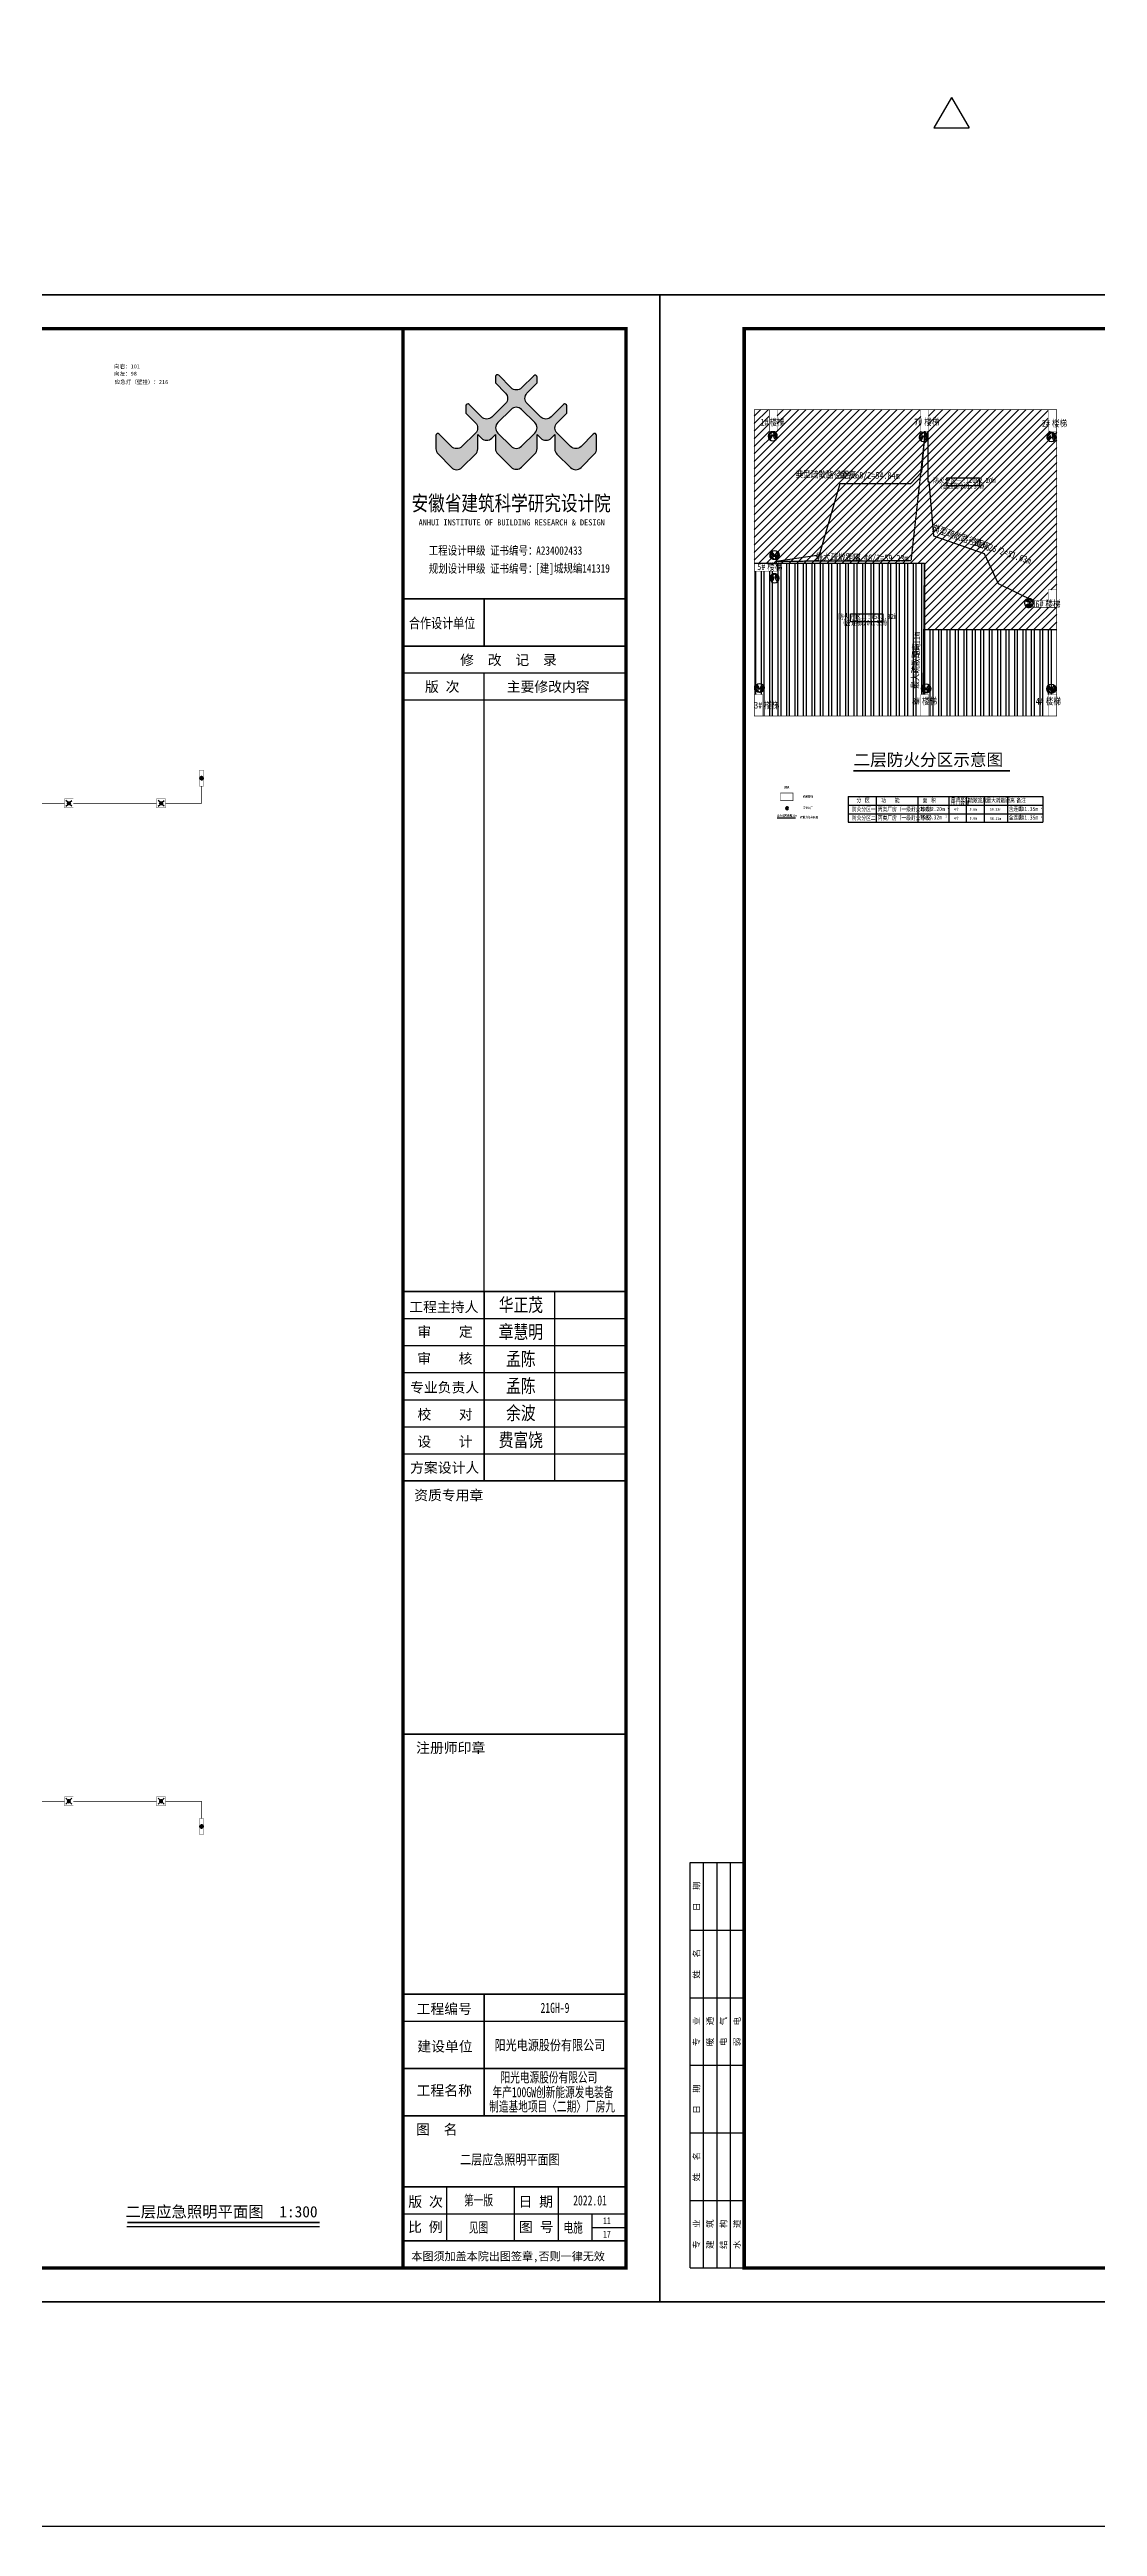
# Model space of a CAD drawing. Header units: millimetres. Extents: x -633009578 to 5705885, y -633235091 to 2571734.
# Drawn here: x 3175472 to 3268531, y 1815059 to 2035000 of the extents above; entities that cross this region are included whole.
import ezdxf
from ezdxf.enums import TextEntityAlignment as Align

# ---------------------------------------------------------------- set-up
doc = ezdxf.new("R2010")
doc.units = ezdxf.units.MM
doc.header["$LTSCALE"] = 1000
doc.header["$MEASUREMENT"] = 0
doc.linetypes.add('DASH', pattern=[0.35, 0.25, -0.1])
doc.linetypes.add('HIDDEN', pattern=[0.375, 0.25, -0.125])
doc.layers.get('0').update_dxf_attribs({"color": 9})
for name, color, linetype in [('000000000000电气', 7, 'Continuous'), ('3T_WOOD', 21, 'Continuous'), ('A-AREA(分区)', 251, 'Continuous'), ('A-AREA(房间)', 247, 'Continuous'), ('A-DI-N(图名)', 6, 'Continuous'), ('A-HATH(填充)', 8, 'Continuous'), ('A-OTHER(其它)', 192, 'Continuous'), ('A-TEXT(房间)', 243, 'Continuous'), ('C-TAB(表格)', 7, 'Continuous'), ('DIM_MODI', 6, 'Continuous'), ('PUB_TEXT', 7, 'Continuous'), ('分区', 230, 'Continuous'), ('标注', 4, 'Continuous'), ('电-强电平面-线缆', 3, 'Continuous'), ('设备-照明', 3, 'Continuous'), ('设备-箱柜', 3, 'Continuous'), ('院图签、封面151013$0$PUB_TITLE', 153, 'Continuous'), ('院图签、封面151013$0$图签文字', 4, 'Continuous')]:
    doc.layers.add(name, color=color, linetype=linetype)
doc.styles.add('IDQSTYLE', font='simhei.ttf', dxfattribs={"width": 0.707, "bigfont": 'hztxt.shx'})
doc.styles.get("Standard").update_dxf_attribs({"font": 'simhei.ttf', "bigfont": 'hztxt.shx'})
doc.styles.add('TXT', font='simhei.ttf', dxfattribs={"width": 0.8, "bigfont": 'hztxt.shx'})
doc.styles.add('宋', font='simhei.ttf', dxfattribs={"width": 0.8})
doc.styles.add('宋体', font='simhei.ttf')
doc.styles.add('院图签、封面151013$0$-仿宋_GB2312', font='simhei.ttf')
doc.styles.add('院图签、封面151013$0$-宋体', font='simhei.ttf', dxfattribs={"width": 0.8})
doc.styles.add('黑体', font='simhei.ttf', dxfattribs={"width": 0.8})

# ---------------------------------------------------------------- blocks, each defined once
blk = doc.blocks.new('*X118')
at = {"color": 0, "linetype": 'Continuous'}
for p, q in [((279.6, 223), (280.9, 224.4)), ((279.6, 223.3), (280.7, 224.4)), ((279.7, 222.6), (281.4, 224.3)), ((279.7, 222.8), (281.2, 224.3)), ((279.8, 222.4), (281.6, 224.2)), ((279.8, 223.8), (280.2, 224.2)), ((280, 222.3), (281.7, 224)), ((280.1, 222.1), (281.9, 223.9)), ((280.3, 222), (282, 223.7)), ((280.5, 221.9), (282.1, 223.5)), ((280.7, 221.9), (282.1, 223.3)), ((281, 221.9), (282.1, 223)), ((281.4, 222), (282, 222.6))]:
    blk.add_line(p, q, dxfattribs=at)
blk = doc.blocks.new('HC000083')
at = {"color": 0, "linetype": 'Continuous', "const_width": 0.2}
blk.add_lwpolyline([(-5, 1.2), (-5, -1.3), (5, -1.3), (5, 1.2), (-5, 1.2)], dxfattribs=at)
blk.add_lwpolyline([(-1.3, 0, 0.198912), (-0.9, -0.9, 0.198912), (0, -1.3, 0.198912), (0.9, -0.9, 0.198912), (1.2, 0, 0.198912), (0.9, 0.9, 0.198912), (0, 1.2, 0.198912), (-0.9, 0.9, 0.198912)], format="xyb", close=True, dxfattribs=at)
at = {"color": 0, "linetype": 'Continuous'}
blk.add_blockref('*X118', (-280.9, -223.1), dxfattribs=at)
at = {"color": 0, "style": 'IDQSTYLE', "width": 0.7}
blk.add_attdef('PSFHATT', (7, -1.3), '', height=2.5, dxfattribs=at)
blk = doc.blocks.new('*X206')
at = {"color": 0, "linetype": 'Continuous'}
for p, q in [((279.6, 223), (280.9, 224.4)), ((279.6, 223.3), (280.7, 224.4)), ((279.7, 222.6), (281.4, 224.3)), ((279.7, 222.8), (281.2, 224.3)), ((279.8, 222.4), (281.6, 224.2)), ((279.8, 223.8), (280.2, 224.2)), ((280, 222.3), (281.7, 224)), ((280.1, 222.1), (281.9, 223.9)), ((280.3, 222), (282, 223.7)), ((280.5, 221.9), (282.1, 223.5)), ((280.7, 221.9), (282.1, 223.3)), ((281, 221.9), (282.1, 223)), ((281.4, 222), (282, 222.6))]:
    blk.add_line(p, q, dxfattribs=at)
blk = doc.blocks.new('HC000072')
at = {"color": 0, "linetype": 'Continuous'}
for p, q in [((-2.5, 2.5), (-0.9, 0.9)), ((2.5, 2.5), (0.9, 0.9)), ((-0.9, -0.9), (-2.5, -2.5)), ((0.9, -0.9), (2.5, -2.5))]:
    blk.add_line(p, q, dxfattribs=at)
at = {"color": 0, "linetype": 'Continuous', "const_width": 0.2}
blk.add_lwpolyline([(-3.8, 3.8), (3.8, 3.8), (3.8, -3.8), (-3.8, -3.8)], close=True, dxfattribs=at)
at = {"color": 0, "linetype": 'Continuous'}
for start, end in [(135, 180), (180, 225), (90, 135), (45, 90), (0, 45), (315, 0), (225, 270), (270, 315)]:
    blk.add_arc((0, 0), 1.25, start, end, dxfattribs=at)
blk.add_blockref('*X206', (-280.9, -223.1), dxfattribs=at)
at = {"color": 0, "style": 'IDQSTYLE', "width": 0.7}
blk.add_attdef('PSFHATT', (5.8, -3.8), '', height=2.5, dxfattribs=at)
blk = doc.blocks.new('G$C30390A01')
at = {"layer": '院图签、封面151013$0$图签文字', "color": 6, "style": '院图签、封面151013$0$-宋体', "width": 0.7}
for s, p in [('年产100GW创新能源发电装备', (224, -862)), ('阳光电源股份有限公司', (460, -424)), ('制造基地项目〈二期〉厂房九', (125, -1285))]:
    blk.add_text(s, height=300, dxfattribs=at).set_placement(p)
blk = doc.blocks.new('院图签、封面151013$0$$titleblk$00000094')
at = {"layer": '院图签、封面151013$0$PUB_TITLE'}
for p, q in [((-120, 16), (0, 16)), ((-120, 16), (-120, 0)), ((-100, 16), (-100, 0)), ((-80, 16), (-80, 0)), ((-60, 16), (-60, 0)), ((-40, 16), (-40, 0)), ((-20, 16), (-20, 0)), ((0, 16), (0, 0)), ((-120, 12), (0, 12)), ((-120, 8), (0, 8)), ((-120, 4), (0, 4)), ((-120, 0), (0, 0))]:
    blk.add_line(p, q, dxfattribs=at)
at = {"layer": '院图签、封面151013$0$PUB_TITLE', "style": '院图签、封面151013$0$-仿宋_GB2312'}
for s, p in [('专   业', (-110, 13.2)), ('姓   名', (-90, 13.2)), ('日   期', (-70, 13.2)), ('专   业', (-50, 13.2)), ('姓   名', (-30, 13.2)), ('日   期', (-10, 13.2)), ('建   筑', (-110, 9.2)), ('暖   通', (-50, 9.2)), ('结   构', (-110, 5.2)), ('水   道', (-110, 1.2)), ('弱   电', (-50, 1.2)), ('电   气', (-50, 5.2))]:
    blk.add_text(s, height=1.8, dxfattribs=at).set_placement(p, align=Align.CENTER)
blk = doc.blocks.new('建筑图框_A1')
at = {"layer": '院图签、封面151013$0$PUB_TITLE', "ltscale": 100}
h = blk.add_hatch(color=256, dxfattribs=at)
h.paths.add_polyline_path([(78824, 55788), (78460, 56157, 0.670794), (78361, 56117), (78361, 55904), (78647, 55614, -0.414214), (78645, 55306), (78246, 54913, -0.414214), (77938, 54915), (77577, 55281, 0.670794), (77478, 55240), (77478, 54846, 0.197036), (77540, 54694), (77938, 54290, 0.414214), (78245, 54288), (78650, 54687, 0.20079), (78715, 54842), (78715, 55268), (78821, 55161, 0.414214), (79128, 55159), (79240, 55268), (79240, 54850, 0.200112), (79304, 54696), (79701, 54303, 0.411512), (80008, 54303), (80405, 54696, 0.200112), (80469, 54850), (80469, 55268), (80581, 55159, 0.414214), (80888, 55161), (80994, 55268), (80994, 54842, 0.20079), (81059, 54687), (81464, 54288, 0.414214), (81771, 54290), (82169, 54694, 0.197036), (82231, 54846), (82231, 55240, 0.670794), (82132, 55281), (81771, 54915, -0.414214), (81463, 54913), (81064, 55306, -0.414214), (81062, 55614), (81348, 55904), (81348, 56117, 0.670794), (81249, 56157), (80885, 55788, -0.414214), (80577, 55786), (80175, 56182, -0.414214), (80172, 56490), (80471, 56793), (80471, 56967, 0.66557), (80372, 57008), (80009, 56650, -0.414214), (79701, 56652), (79337, 57021, 0.670794), (79238, 56981), (79238, 56793), (79537, 56490, -0.414214), (79534, 56182), (79132, 55786, -0.414214)])
h.paths.add_polyline_path([(79305, 55621), (79702, 56012, -0.409989), (80007, 56012), (80404, 55621, -0.417685), (80404, 55312), (80008, 54919, -0.411512), (79701, 54919), (79305, 55312, -0.417685)], flags=16)
at = {"layer": '院图签、封面151013$0$PUB_TITLE'}
for p, q in [((76500, 49000), (83100, 49000)), ((83100, 49000), (76500, 49000)), ((76500, 49000), (83100, 49000)), ((83100, 48200), (76500, 48200)), ((78900, 29801), (78900, 48199)), ((83100, 47400), (76500, 47400)), ((83100, 29900), (76500, 29900)), ((83100, 29900), (76500, 29900)), ((76500, 29900), (83100, 29900)), ((76500, 29900), (83100, 29900)), ((76500, 29900), (83100, 29900)), ((83100, 29900), (76500, 29900)), ((76500, 29900), (83100, 29900)), ((76500, 29900), (83100, 29900)), ((83100, 29900), (76500, 29900)), ((81000, 24301), (81000, 29900)), ((76500, 29100), (83100, 29100)), ((76500, 28300), (83100, 28300)), ((76500, 27500), (83100, 27500)), ((76500, 26700), (83100, 26700)), ((76500, 25900), (83100, 25900)), ((76500, 25100), (83100, 25100)), ((77800, 1800), (77800, 3411)), ((79800, 1800), (79800, 3411)), ((81100, 1800), (81100, 3411)), ((76500, 2600), (83100, 2600)), ((82100, 1800), (82100, 2600)), ((82100, 2200), (83100, 2200))]:
    blk.add_line(p, q, dxfattribs=at)
blk.add_lwpolyline([(0, 0), (84100, 0), (84100, 59400), (0, 59400)], close=True, dxfattribs=at)
at = {"layer": '院图签、封面151013$0$PUB_TITLE', "const_width": 100}
blk.add_lwpolyline([(2500, 1000), (83100, 1000), (83100, 58400), (2500, 58400)], close=True, dxfattribs=at)
at = {"layer": '院图签、封面151013$0$PUB_TITLE'}
for points, const_width in [([(76500, 1000), (76500, 58400)], 100), ([(76500, 50400), (83100, 50400)], 48), ([(78900, 49000), (78900, 50400)], 48), ([(76500, 49000), (83100, 49000)], 48), ([(76500, 29900), (83100, 29900)], 50), ([(76500, 29900), (83100, 29900)], 48), ([(76500, 29900), (83100, 29900)], 48), ([(76500, 29900), (83100, 29900)], 48), ([(76500, 29900), (83100, 29900)], 48), ([(76500, 29900), (83100, 29900)], 48), ([(76500, 29900), (83100, 29900)], 48), ([(76500, 29900), (83100, 29900)], 48), ([(76500, 29900), (83100, 29900)], 48), ([(83100, 29900), (76500, 29900)], 35.3), ([(83100, 29900), (76500, 29900)], 35.3), ([(78900, 24301), (78900, 29900)], 48), ([(76500, 24300), (83100, 24300)], 48), ([(76500, 16800), (83100, 16800)], 48), ([(76500, 9100), (83100, 9100)], 48), ([(76500, 9100), (83100, 9100)], 48), ([(78900, 5500), (78900, 9100)], 48), ([(76500, 8300), (83100, 8300)], 48), ([(76500, 8300), (83100, 8300)], 48), ([(76500, 6900), (83100, 6900)], 48), ([(76500, 6900), (83100, 6900)], 48), ([(76500, 5500), (83100, 5500)], 48), ([(76500, 5500), (83100, 5500)], 48), ([(76500, 3400), (83100, 3400)], 48), ([(76500, 1800), (83100, 1800)], 48)]:
    blk.add_lwpolyline(points, dxfattribs=dict(at, const_width=const_width))
for points in [[(80172, 56490), (80471, 56793), (80471, 56967, 0.66557), (80372, 57008), (80009, 56650, -0.414214), (79701, 56652), (79337, 57021, 0.670794), (79238, 56981), (79238, 56793), (79537, 56490, -0.414214), (79534, 56182), (79132, 55786, -0.414214), (78824, 55788), (78460, 56157, 0.670794), (78361, 56117), (78361, 55904), (78647, 55614, -0.414214), (78645, 55306), (78246, 54913, -0.414214), (77938, 54915), (77577, 55281, 0.670794), (77478, 55240), (77478, 54846, 0.197036), (77540, 54694), (77938, 54290, 0.414214), (78245, 54288), (78650, 54687, 0.20079), (78715, 54842), (78715, 55268), (78821, 55161, 0.414214), (79128, 55159), (79240, 55268), (79240, 54850, 0.200112), (79304, 54696), (79701, 54303, 0.411512), (80008, 54303), (80405, 54696, 0.200112), (80469, 54850), (80469, 55268), (80581, 55159, 0.414214), (80888, 55161), (80994, 55268), (80994, 54842, 0.20079), (81059, 54687), (81464, 54288, 0.414214), (81771, 54290), (82169, 54694, 0.197036), (82231, 54846), (82231, 55240, 0.670794), (82132, 55281), (81771, 54915, -0.414214), (81463, 54913), (81064, 55306, -0.414214), (81062, 55614), (81348, 55904), (81348, 56117, 0.670794), (81249, 56157), (80885, 55788, -0.414214), (80577, 55786), (80175, 56182, -0.414214)], [(80404, 55621), (80007, 56012, 0.409989), (79702, 56012), (79305, 55621, 0.417685), (79305, 55312), (79701, 54919, 0.411512), (80008, 54919), (80404, 55312, 0.417685)]]:
    blk.add_lwpolyline(points, format="xyb", close=True, dxfattribs=at)
at = {"layer": '院图签、封面151013$0$PUB_TITLE', "xscale": 100, "yscale": 100, "zscale": 100, "rotation": 89.99999999999999}
blk.add_blockref('院图签、封面151013$0$$titleblk$00000094', (2500, 13000), dxfattribs=at)
at = {"layer": '院图签、封面151013$0$PUB_TITLE', "style": '院图签、封面151013$0$-宋体', "width": 0.8}
for s, height, p in [('安徽省建筑科学研究设计院', 450, (76757, 53010)), ('规划设计甲级 证书编号：', 250, (77264, 51174)), ('工程设计甲级 证书编号：', 250, (77264, 51709)), ('A234002433', 250, (80445, 51709)), ('[建]城规编141319', 250, (80416, 51182)), ('合作设计单位', 300, (76678, 49536))]:
    blk.add_text(s, height=height, dxfattribs=at).set_placement(p)
at = {"layer": '院图签、封面151013$0$PUB_TITLE', "ltscale": 100, "style": '院图签、封面151013$0$-宋体'}
blk.add_text('ANHUI INSTITUTE OF BUILDING RESEARCH & DESIGN', height=180, dxfattribs=at).set_placement((76964, 52576))
at = {"layer": '院图签、封面151013$0$PUB_TITLE', "style": '院图签、封面151013$0$-宋体'}
for s, height, p in [('修  改  记  录', 300, (78192, 48446)), ('版 次', 300, (77152, 47653)), ('主要修改内容', 300, (79572, 47653)), ('工程主持人', 300, (76689, 29294)), ('审    定', 300, (76930, 28560)), ('审    核', 300, (76921, 27769)), ('专业负责人', 300, (76711, 26914)), ('校    对', 300, (76930, 26115)), ('设    计', 300, (76926, 25308)), ('方案设计人', 300, (76712, 24538)), ('资质专用章', 300, (76832, 23721)), ('注册师印章', 300, (76890, 16247)), ('工程编号', 300, (76906, 8519)), ('建设单位', 300, (76925, 7409)), ('工程名称', 300, (76906, 6104)), ('图  名', 300, (76890, 4952)), ('版 次', 300, (76659, 2811)), ('日 期', 300, (79920, 2814)), ('比 例', 300, (76652, 2063)), ('图 号', 300, (79934, 2063)), ('本图须加盖本院出图签章,否则一律无效', 240, (76750, 1224))]:
    blk.add_text(s, height=height, dxfattribs=at).set_placement(p)
at = {"layer": '院图签、封面151013$0$图签文字', "color": 6, "style": '院图签、封面151013$0$-宋体'}
for tag, height, width, p in [('工程主持人', 400, 0.8, (79991, 29506)), ('审定', 400, 0.8, (79991, 28706)), ('审核', 400, 0.8, (79991, 27906)), ('专业负责人', 400, 0.8, (79991, 27106)), ('校对', 400, 0.8, (79991, 26306)), ('设计', 400, 0.8, (79991, 25506)), ('方案设计人', 400, 0.8, (79991, 24707)), ('工程编号', 300, 0.7, (81000, 8700)), ('版次', 300, 0.7, (78738, 3006)), ('日期', 300, 0.7, (82038, 3000)), ('比例', 300, 0.7, (78738, 2200)), ('图号_X施', 300, 0.7, (81538, 2200)), ('图号', 200, 0.7, (82538, 2400)), ('图号_总数', 200, 0.7, (82538, 2000))]:
    blk.add_attdef(tag, text='', height=height, dxfattribs=dict(at, width=width)).set_placement(p, align=Align.MIDDLE_CENTER)
at = {"layer": '院图签、封面151013$0$图签文字', "color": 6, "style": '院图签、封面151013$0$-宋体', "width": 0.7}
for tag, p in [('建设单位_001', (80936, 7446)), ('工程名称_001', (80934, 6045)), ('图名_001', (79743, 4060))]:
    blk.add_attdef(tag, p, '', height=300, dxfattribs=at)
blk = doc.blocks.new('ggdfgd')
at = {"layer": '分区'}
h = blk.add_hatch(color=256, dxfattribs=at)
edge = h.paths.add_edge_path()
edge.add_line((33, -1343), (-502, -833))
edge.add_ellipse((-425, -752), major_axis=(112, 3), ratio=0.9999996, start_angle=44.99996, end_angle=225, ccw=False)
edge.add_line((-348, -671), (-89, -917))
edge.add_ellipse((-848, -827), major_axis=(764, 19), ratio=0.9999996, start_angle=-8.15742, end_angle=24.12322)
edge.add_ellipse((-848, -827), major_axis=(764, 19), ratio=0.9999996, start_angle=24.12323, end_angle=56.40386)
edge.add_ellipse((17, -671), major_axis=(671, 17), ratio=0.9999996, start_angle=131.58272, end_angle=270)
h = blk.add_hatch(color=256, dxfattribs=at)
edge = h.paths.add_edge_path()
edge.add_line((33, -1343), (543, -807))
edge.add_ellipse((462, -730), major_axis=(112, 3), ratio=0.999999, start_angle=-45.00003, end_angle=135.00001)
edge.add_line((381, -653), (135, -912))
edge.add_ellipse((889, -784), major_axis=(764, 19), ratio=0.9999996, start_angle=155.87679, end_angle=188.15743, ccw=False)
edge.add_ellipse((889, -784), major_axis=(764, 19), ratio=0.9999996, start_angle=123.59613, end_angle=155.87676, ccw=False)
edge.add_ellipse((17, -671), major_axis=(671, 17), ratio=0.9999996, start_angle=270, end_angle=408.41727, ccw=False)
for p, q in [((33, -1343), (-502, -833)), ((-348, -671), (-89, -917)), ((33, -1343), (543, -807)), ((33, -1343), (33, -1343)), ((33, -1343), (33, -1343)), ((381, -653), (135, -912))]:
    blk.add_line(p, q, dxfattribs=at)
blk.add_ellipse((17, -671), major_axis=(671, 17), ratio=0.9999996, start_param=-1.5707859, end_param=4.7123994, dxfattribs=at)
at = {"layer": '分区', "extrusion": (0, 0, -1)}
for centre, major_axis, ratio, start_param, end_param in [((17, -671), (671, 17), 0.9999996, 1.5707963, 3.9866335), ((-425, -752), (112, 3), 0.9999996, 2.3561944, 5.4977879), ((-848, -827), (764, 19), 0.9999996, -0.9844332, -0.4210298), ((-848, -827), (764, 19), 0.9999996, -0.4210296, 0.1423738), ((17, -671), (671, 17), 0.9999996, -0.8450408, 1.5707964), ((889, -784), (764, 19), 0.9999996, 2.9992187, 3.5626221), ((889, -784), (764, 19), 0.9999996, 3.5626226, 4.126026), ((462, -730), (112, 3), 0.999999, 3.9269906, 7.068584)]:
    blk.add_ellipse(centre, major_axis=major_axis, ratio=ratio, start_param=start_param, end_param=end_param, dxfattribs=at)
blk = doc.blocks.new('厂房九二层防火分区示意')
at = {"layer": 'A-HATH(填充)'}
h = blk.add_hatch(dxfattribs=at)
h.set_pattern_fill('ANSI31', color=256, scale=1500)
h.set_pattern_definition([(45, (-2537822.6, -1313862), (-1683.798, 1683.798), [])])
h.paths.add_polyline_path([(10195, 0), (10195, -9595), (6670, -9595), (6670, 0), (0, 0), (0, -68260), (75570, -68260), (75570, -97640), (134280, -97640), (134280, -87810), (124340, -87810), (124340, -84810), (130470, -84810), (130470, -80085), (134280, -80085), (134280, -9595), (130470, -9595), (130470, 0), (77340, 0), (77340, -9595), (73950, -9595), (73950, 0)])
h = blk.add_hatch(dxfattribs=at)
h.set_pattern_fill('金属', color=256, scale=1500, angle=45)
h.set_pattern_definition([(90, (-2537822.6, -1313862), (-3750, 5e-13), []), (90, (-2536572.6, -1312612), (-3750, 5e-13), [])])
h.paths.add_polyline_path([(10195, -71710), (0, -71710), (0, -126485), (3810, -126485), (3810, -136080), (73950, -136080), (73950, -126485), (77340, -126485), (77340, -136080), (130470, -136080), (130470, -126485), (134280, -126485), (134280, -97640), (75570, -97640), (75570, -68260), (10195, -68260)])
for points in [[(75590, -9590), (75450, -13420), (74183, -27850), (69309, -33040), (38040, -33040), (28840, -64654), (9690, -67440), (9690, -68140)], [(76990, -9590), (76990, -31975), (77460, -31975), (79557, -56073), (102057, -63958), (108340, -77239), (124220, -85030)], [(0, -68260), (75570, -68260), (75570, -97640), (134280, -97640)], [(75450, -68380), (74940, -126490)]]:
    blk.add_lwpolyline(points)
at = {"linetype": 'HIDDEN'}
blk.add_lwpolyline([(75704, -9596), (75450, -13420), (69532, -67182), (69532, -67182), (9690, -67440), (9690, -68140)], dxfattribs=at)
at = {"layer": 'A-AREA(分区)', "color": 6, "const_width": 250}
blk.add_lwpolyline([(134280, -97640), (134280, -97640), (134280, -97640), (134280, -97640), (134280, -97640), (75570, -97640), (75570, -68260), (0, -68260), (0, 0), (134280, 0), (134280, -97640)], close=True, dxfattribs=at)
at = {"layer": 'A-AREA(分区)', "color": 4, "const_width": 250}
blk.add_lwpolyline([(134280, -97640), (134280, -136080), (0, -136080), (0, -68260), (75570, -68260), (75570, -97640), (134280, -97640), (134280, -97640), (134280, -97640), (134280, -97640), (134280, -97640)], close=True, dxfattribs=at)
at = {"layer": 'A-AREA(房间)'}
for points in [[(85647, -30260), (99918, -30260), (99918, -33825), (85647, -33825)], [(42785, -90652), (57055, -90652), (57055, -94216), (42785, -94216)]]:
    blk.add_lwpolyline(points, close=True, dxfattribs=at)
at = {"layer": 'A-OTHER(其它)', "color": 1, "linetype": 'DASH', "const_width": 200}
for points in [[(6670, -9595), (10195, -9595), (10195, 0), (6670, 0)], [(77340, 0), (73950, 0), (73950, -9595), (77340, -9595)], [(130470, -9595), (134280, -9595), (134280, 0), (130470, 0)], [(10195, -68260), (0, -68260), (0, -71710), (10195, -71710)], [(134280, -80085), (130470, -80085), (130470, -84810), (124340, -84810), (124340, -87810), (134280, -87810)], [(3810, -126485), (0, -126485), (0, -136080), (3810, -136080)], [(73950, -126485), (77340, -126485), (77340, -136080), (73950, -136080)], [(130470, -126485), (134280, -126485), (134280, -136080), (130470, -136080)]]:
    blk.add_lwpolyline(points, close=True, dxfattribs=at)
at = {"layer": '标注', "yscale": 3, "zscale": 3}
for p, xscale, rotation in [((8210, -13862), -3, 181.4289268429041), ((75184, -14249), -3, 181.4289268429041), ((131890, -14231), -3, 181.4289268429041), ((8992, -62606), 3, 358.5710731570959), ((8992, -76896), -3, 181.4289268429041), ((119902, -85901), -3, 91.4289268429041), ((2400, -121563, 0), 3, 358.5710731570959), ((76300, -121797, 0), 3, 358.5710731570959), ((131919, -121967), 3, 358.5710731570959)]:
    blk.add_blockref('ggdfgd', p, dxfattribs=dict(at, xscale=xscale, rotation=rotation))
at = {"layer": 'A-TEXT(房间)', "width": 0.8}
for s, height, style, p in [('1#', 3000, 'TXT', (2768, -7120)), ('楼梯', 3000, 'TXT', (6768, -7120)), ('7#', 3000, 'TXT', (71015, -7032)), ('楼梯', 3000, 'TXT', (75472, -7032)), ('2#', 3000, 'TXT', (127692, -7630)), ('楼梯', 3000, 'TXT', (132149, -7630)), ('防火分区一', 2253.2, '黑体', (79451, -32583)), ('（含连廊', 2253.2, '黑体', (81058, -35111)), ('201.35m', 2253.2, '黑体', (91428, -35111)), (':11092.20m', 2253.2, '黑体', (92413, -32583)), ('2', 1127, '黑体', (100501, -33611)), ('）', 2253, '黑体', (101033, -35111)), ('2', 1127, '黑体', (105375, -31083)), ('5#', 3000, 'TXT', (1302, -71270, 1714)), ('楼梯', 3000, 'TXT', (5760, -71270, 1714)), ('6#', 3000, 'TXT', (124808, -87833)), ('楼梯', 3000, 'TXT', (129266, -87833)), ('防火分区二', 2253.2, '黑体', (37237, -92975)), ('（含连廊', 2253.2, '黑体', (37959, -95809)), ('201.35m', 2253.2, '黑体', (48329, -95809)), (':7583.32m', 2253.2, '黑体', (50199, -92975)), ('2', 1127, '黑体', (57402, -94309)), ('）', 2253, '黑体', (57934, -95809)), ('2', 1127, '黑体', (61865, -91475)), ('3#', 3000, 'TXT', (-64, -132748)), ('楼梯', 3000, 'TXT', (4393, -132748)), ('8#', 3000, 'TXT', (69982, -130926)), ('楼梯', 3000, 'TXT', (74439, -130926)), ('4#', 3000, 'TXT', (124965, -131019)), ('楼梯', 3000, 'TXT', (129422, -131019))]:
    blk.add_text(s, height=height, dxfattribs=dict(at, style=style)).set_placement(p)
at = {"layer": 'A-TEXT(房间)', "style": 'TXT', "width": 0.8}
for s, rotation, p in [('典型疏散路径距离', 359.16668, (18360, -30175)), ('109.68/2=54.84m', 359.16668, (37558, -30455)), ('典型疏散路径距离', 341.182171, (78676, -53858)), ('最大疏散距离', 359.16668, (27126, -66934)), ('118.46/2=59.23m', 359.16668, (41524, -67143)), ('103.26/2=51.63m', 341.182171, (96849, -60051)), ('最大疏散距离', 88.433323, (72836, -123973)), ('58.11m', 88.433323, (73230, -109578))]:
    blk.add_text(s, height=3000, rotation=rotation, dxfattribs=at).set_placement(p)

msp = doc.modelspace()

# ---------------------------------------------------------------- linework, layer by layer
at = {"elevation": 0}
msp.add_lwpolyline([(2725055.4, 2013212), (4008204.7, 2013212), (4008204.7, 1835012), (2725055.4, 1835012)], close=True, dxfattribs=at)
at = {"layer": '000000000000电气', "color": 4}
msp.add_line((3182344.3, 1841684.3), (3199459.4, 1841684.3), dxfattribs=at)
msp.add_line((3182344.3, 1841684.3), (3199459.4, 1841684.3), dxfattribs=at)
at = {"layer": '000000000000电气', "color": 4, "const_width": 172.8}
msp.add_lwpolyline([(3182374.7, 1842048), (3199448, 1842048), (3182374.7, 1842048), (3199448, 1842048), (3182374.7, 1842048)], dxfattribs=at)
msp.add_lwpolyline([(3182374.7, 1842048), (3199448, 1842048), (3182374.7, 1842048), (3199448, 1842048), (3182374.7, 1842048)], dxfattribs=at)
at = {"layer": '3T_WOOD', "elevation": 0}
msp.add_lwpolyline([(2974832.1, 2253885), (3772422.7, 2253885), (3772422.7, 1815059), (2974832.1, 1815059)], close=True, dxfattribs=at)
at = {"layer": '3T_WOOD'}
msp.add_lwpolyline([(3240076, 1966780.2), (3241719.4, 1966780.2)], dxfattribs=at)
at = {"layer": 'A-DI-N(图名)', "const_width": 140}
msp.add_lwpolyline([(3246865.7, 1970956.4), (3260755.8, 1970956.4)], dxfattribs=at)
at = {"layer": 'A-OTHER(其它)', "color": 1, "linetype": 'DASH', "const_width": 40}
msp.add_lwpolyline([(3240378.7, 1968986.8), (3241498, 1968986.8), (3241498, 1968303.2), (3240378.7, 1968303.2)], close=True, dxfattribs=at)
at = {"layer": 'C-TAB(表格)'}
for p, q in [((3246402.5, 1968663.3), (3246402.5, 1966392.3)), ((3246402.5, 1968663.3), (3263666.2, 1968663.3)), ((3248876.7, 1968663.3), (3248876.7, 1966392.3)), ((3252578.1, 1968663.3), (3252578.1, 1966392.3)), ((3255327.5, 1968663.3), (3255327.5, 1966392.3)), ((3256860.5, 1968663.3), (3256860.5, 1966392.3)), ((3258470.4, 1968663.3), (3258470.4, 1966392.3)), ((3260543.3, 1968663.3), (3260543.3, 1966392.3)), ((3263666.2, 1968663.3), (3263666.2, 1966392.3)), ((3246402.5, 1967899.4), (3263666.2, 1967899.4)), ((3246402.5, 1967135.4), (3263666.2, 1967135.4)), ((3246402.5, 1966392.3), (3263666.2, 1966392.3))]:
    msp.add_line(p, q, dxfattribs=at)
at = {"layer": 'DIM_MODI'}
for p, q in [((3255569.1, 2030739.4), (3254010.3, 2028039.4)), ((3255569.1, 2030739.4), (3257128, 2028039.4)), ((3254010.3, 2028039.4), (3257128, 2028039.4))]:
    msp.add_line(p, q, dxfattribs=at)
at = {"layer": '电-强电平面-线缆', "color": 1, "linetype": 'Continuous', "const_width": 45}
for points in [[(3188986.5, 1969602.2), (3188986.5, 1968063.5)], [(3168898.2, 1968063.5), (3176795.2, 1968063.5)], [(3177582.8, 1968063.5), (3184985.2, 1968063.5)], [(3185772.8, 1968063.5), (3188986.5, 1968063.5)], [(3168898.2, 1879454.5), (3176795.2, 1879454.5)], [(3177582.8, 1879454.5), (3184985.2, 1879454.5)], [(3185772.8, 1879454.5), (3188986.5, 1879454.5)], [(3188986.5, 1877915.8), (3188986.5, 1879454.5)]]:
    msp.add_lwpolyline(points, dxfattribs=at)

# ---------------------------------------------------------------- block references
at = {"layer": '3T_WOOD', "xscale": 0.2, "yscale": 0.2, "zscale": 0.2}
msp.add_blockref('厂房九二层防火分区示意', (3238057, 2003031.8), dxfattribs=at)
at = {"layer": '标注', "xscale": -0.2, "yscale": 0.2, "zscale": 0.2, "rotation": 271.4289268429041}
msp.add_blockref('ggdfgd', (3241106.4, 1967630.2), dxfattribs=at)
at = {"layer": '设备-照明'}
for name, p, xscale, yscale, zscale, rotation in [('HC000083', (3188969.4, 1970302.2), -140, 140, 140, 270), ('HC000072', (3177189, 1968063.5), -105, 105, 105, 180), ('HC000072', (3185379, 1968063.5), -105, 105, 105, 180), ('HC000083', (3188969.4, 1877215.8), 140, 140, 140, 270)]:
    msp.add_blockref(name, p, dxfattribs=dict(at, xscale=xscale, yscale=yscale, zscale=zscale, rotation=rotation))
at = {"layer": '设备-照明', "xscale": 105, "yscale": 105, "zscale": 105}
for p in [(3177189, 1879454.5), (3185379, 1879454.5)]:
    msp.add_blockref('HC000072', p, dxfattribs=at)
at = {"layer": '设备-箱柜'}
ref = msp.add_blockref('建筑图框_A1', (2977355.4, 1835012, 0), dxfattribs=dict(at, xscale=3, yscale=3))
ref.add_attrib('工程编号', '21GH-9', dxfattribs={"layer": '院图签、封面151013$0$图签文字', "color": 6, "height": 900, "style": '院图签、封面151013$0$-宋体', "width": 0.7}).set_placement((3220355.4, 1861113.2, 0), align=Align.MIDDLE_CENTER)
ref.add_attrib('建设单位_001', '阳光电源股份有限公司', (3214994.2, 1857355.7, 0), dxfattribs={"layer": '院图签、封面151013$0$图签文字', "color": 6, "height": 900, "style": '院图签、封面151013$0$-宋体', "width": 0.8})
ref.add_attrib('图名_001', '二层应急照明平面图', (3211930.1, 1847193.5, 0), dxfattribs={"layer": '院图签、封面151013$0$图签文字', "color": 6, "height": 900, "style": '院图签、封面151013$0$-宋体', "width": 0.8})
ref.add_attrib('版次', '第一版', dxfattribs={"layer": '院图签、封面151013$0$图签文字', "color": 6, "height": 900, "style": '院图签、封面151013$0$-宋体', "width": 0.7}).set_placement((3213569.7, 1844029.2, 0), align=Align.MIDDLE_CENTER)
ref.add_attrib('比例', '见图', dxfattribs={"layer": '院图签、封面151013$0$图签文字', "color": 6, "height": 900, "style": '院图签、封面151013$0$-宋体', "width": 0.7}).set_placement((3213569.7, 1841612.5, 0), align=Align.MIDDLE_CENTER)
ref.add_attrib('日期', '2022.01', dxfattribs={"layer": '院图签、封面151013$0$图签文字', "color": 6, "height": 900, "style": '院图签、封面151013$0$-宋体', "width": 0.7}).set_placement((3223469.7, 1844012.7, 0), align=Align.MIDDLE_CENTER)
ref.add_attrib('图号_X施', '电施', dxfattribs={"layer": '院图签、封面151013$0$图签文字', "color": 6, "height": 900, "style": '院图签、封面151013$0$-宋体', "width": 0.7}).set_placement((3221969.7, 1841612.5, 0), align=Align.MIDDLE_CENTER)
ref.add_attrib('图号', '11', dxfattribs={"layer": '院图签、封面151013$0$图签文字', "color": 6, "height": 600, "style": '院图签、封面151013$0$-宋体', "width": 0.7}).set_placement((3224969.7, 1842212.2, 0), align=Align.MIDDLE_CENTER)
ref.add_attrib('图号_总数', '17', dxfattribs={"layer": '院图签、封面151013$0$图签文字', "color": 6, "height": 600, "style": '院图签、封面151013$0$-宋体', "width": 0.7}).set_placement((3224969.7, 1841012.2, 0), align=Align.MIDDLE_CENTER)
ref.add_attrib('设计', '费富饶', dxfattribs={"layer": '院图签、封面151013$0$图签文字', "color": 6, "height": 1200, "style": '院图签、封面151013$0$-宋体', "width": 0.8}).set_placement((3217328.2, 1911529.8, 0), align=Align.MIDDLE_CENTER)
ref.add_attrib('校对', '余波', dxfattribs={"layer": '院图签、封面151013$0$图签文字', "color": 6, "height": 1200, "style": '院图签、封面151013$0$-宋体', "width": 0.8}).set_placement((3217328.2, 1913929.8, 0), align=Align.MIDDLE_CENTER)
ref.add_attrib('专业负责人', '孟陈', dxfattribs={"layer": '院图签、封面151013$0$图签文字', "color": 6, "height": 1200, "style": '院图签、封面151013$0$-宋体', "width": 0.8}).set_placement((3217328.2, 1916329.8, 0), align=Align.MIDDLE_CENTER)
ref.add_attrib('审核', '孟陈', dxfattribs={"layer": '院图签、封面151013$0$图签文字', "color": 6, "height": 1200, "style": '院图签、封面151013$0$-宋体', "width": 0.8}).set_placement((3217328.2, 1918729.8, 0), align=Align.MIDDLE_CENTER)
ref.add_attrib('审定', '章慧明', dxfattribs={"layer": '院图签、封面151013$0$图签文字', "color": 6, "height": 1200, "style": '院图签、封面151013$0$-宋体', "width": 0.8}).set_placement((3217328.2, 1921129.8, 0), align=Align.MIDDLE_CENTER)
ref.add_attrib('工程主持人', '华正茂', dxfattribs={"layer": '院图签、封面151013$0$图签文字', "color": 6, "height": 1200, "style": '院图签、封面151013$0$-宋体', "width": 0.8}).set_placement((3217328.2, 1923529.8, 0), align=Align.MIDDLE_CENTER)
at = {"layer": '设备-箱柜', "xscale": 3, "yscale": 3}
msp.add_blockref('建筑图框_A1', (3229655.4, 1835012, 0), dxfattribs=at)
at = {"layer": '设备-箱柜', "xscale": 3, "yscale": 3, "zscale": 3}
msp.add_blockref('G$C30390A01', (3214137.8, 1855763.7, 0), dxfattribs=at)

# ---------------------------------------------------------------- texts
at = {"layer": '000000000000电气', "lineweight": 35, "style": '宋体'}
msp.add_text('向右：101', height=350, dxfattribs=at).set_placement((3181208.9, 2006687.3))
at = {"layer": '000000000000电气', "color": 2, "lineweight": 35, "style": '宋体'}
msp.add_text('向左：98', height=350, dxfattribs=at).set_placement((3181208.9, 2006042.3))
at = {"layer": '000000000000电气', "color": 4, "lineweight": 35, "style": '宋体'}
msp.add_text('应急灯（壁挂）：216', height=350, dxfattribs=at).set_placement((3181265, 2005302.4))
at = {"layer": '000000000000电气', "color": 4, "style": '宋'}
for s, p in [('二层应急照明平面图', (3182210.3, 1842507.8)), ('1:300', (3195874.3, 1842507.8))]:
    msp.add_text(s, height=1000, dxfattribs=at).set_placement(p)
at = {"layer": 'A-TEXT(房间)', "style": 'TXT', "width": 0.8}
for s, height, p in [('图例', 200, (3240741, 1969371.3)), ('疏散楼梯', 200, (3242375, 1968568)), ('分', 375, (3247136.7, 1968143.4)), ('区', 375, (3247890.2, 1968143.4)), ('功', 375, (3249329.8, 1968143.4)), ('能', 375, (3250536.9, 1968143.4)), ('面', 375, (3253005, 1968143.4)), ('积', 375, (3253758.6, 1968143.4)), ('直通室外', 375, (3255504.1, 1968268.9)), ('疏散宽度', 375, (3257061.2, 1968143.4)), ('最大疏散距离', 375, (3258667.8, 1968143.4)), ('备注', 375, (3261327.1, 1968143.4)), ('最大疏散距离', 200, (3240078.6, 1966879)), ('25.11m', 200, (3241038.6, 1966879)), ('疏散路径与距离', 200, (3242138.8, 1966730.7)), ('安全出口', 200, (3242382, 1967569.2)), ('防火分区一', 375, (3246726.1, 1967352.5)), ('防火分区二', 375, (3246726.1, 1966588.6)), ('丙类厂房（一级耐火等级）', 375, (3249026.9, 1967352.5)), ('丙类厂房（一级耐火等级）', 375, (3249026.9, 1966588.6)), ('7583.32m', 375, (3252755.9, 1966638.8)), ('11092.20m', 375, (3252762.3, 1967382)), ('2', 187.5, (3255041.7, 1966826.3)), ('2', 187.5, (3255219.4, 1967569.5)), ('出口数量', 375, (3255501.4, 1967895.4)), ('4个', 250, (3255794.6, 1967406.1)), ('4个', 250, (3255794.6, 1966612.1)), ('5.6m', 250, (3257179.4, 1967406.1)), ('5.6m', 250, (3257179.4, 1966612.1)), ('59.23m', 250, (3258977.4, 1967406.1)), ('58.11m', 250, (3258985.8, 1966587.2)), ('含连廊', 375, (3260649.5, 1967379.5)), ('含连廊', 375, (3260649.5, 1966615.5)), ('201.35m', 375, (3261549.5, 1967379.5)), ('201.35m', 375, (3261549.5, 1966615.5)), ('2', 187.5, (3263492.4, 1967567)), ('2', 187.5, (3263492.4, 1966803))]:
    msp.add_text(s, height=height, dxfattribs=at).set_placement(p)
at = {"layer": 'PUB_TEXT'}
msp.add_text('二层防火分区示意图', height=1082.49, dxfattribs=at).set_placement((3246865.7, 1971395.9, 0))

doc.saveas('drawing.dxf')
